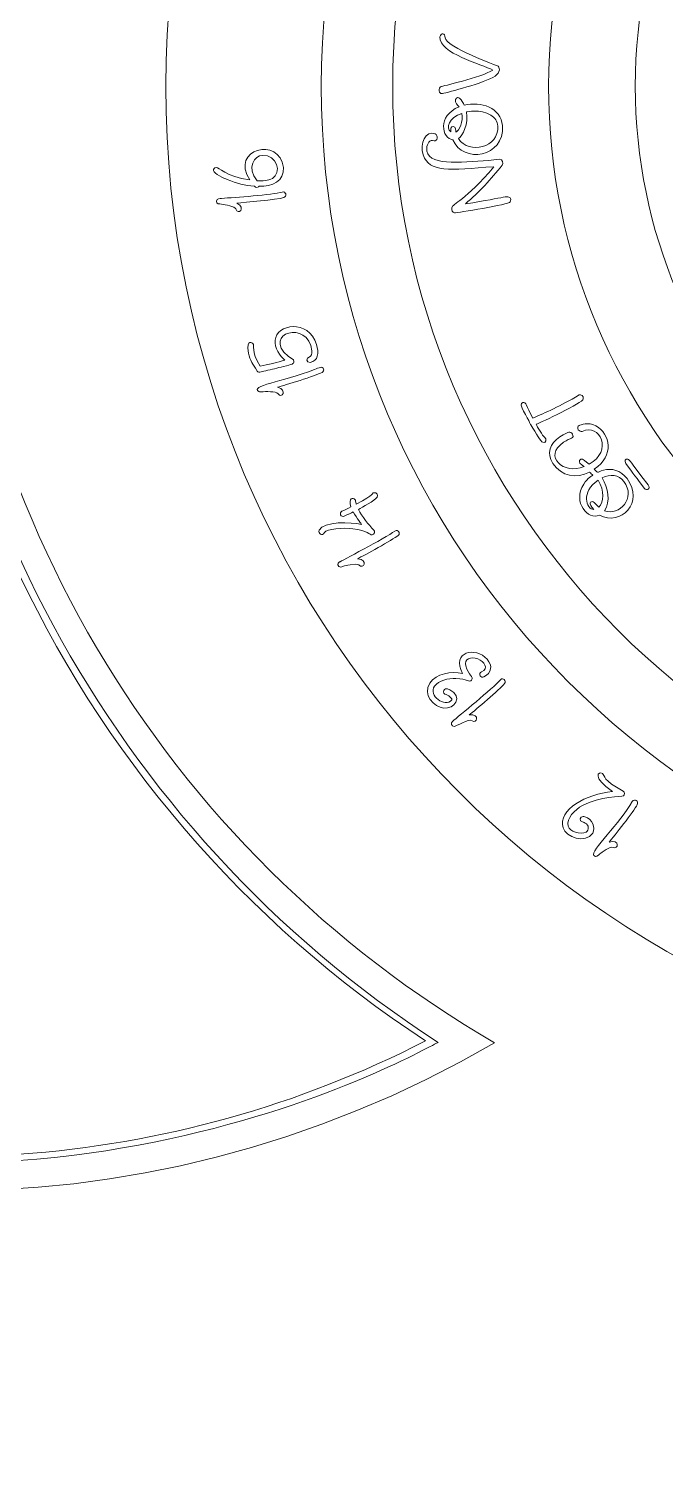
# Model space of a CAD drawing. Header units: inches. Extents: x 0.2 to 23.6, y -0.9 to 8.8.
# Drawn here: x 4.63 to 6.89, y -0.89 to 4.2 of the extents above; entities that cross this region are included whole.
import ezdxf

# ---------------------------------------------------------------- set-up
doc = ezdxf.new("R2010")
doc.units = ezdxf.units.IN
doc.header["$MEASUREMENT"] = 0
doc.layers.add('_U+0421_U+043B_U+043E_U+0439 1', color=7, linetype='Continuous')

msp = doc.modelspace()

# ---------------------------------------------------------------- linework, layer by layer
at = {"layer": '_U+0421_U+043B_U+043E_U+0439 1', "lineweight": 0}
for points, knots in [([(4.2278, 3.9833), (4.2278, 5.3014), (4.9042, 6.6028), (6.0819, 7.3639), (3.3597, 8.7653), (0.1889, 6.5625), (0.5458, 3.5347), (0.5458, 3.5333), (0.5458, 3.5333), (0.5458, 3.5319), (0.7097, 2.1458), (1.6222, 0.9792), (2.8806, 0.4597), (2.8819, 0.4597), (2.8819, 0.4583), (2.8833, 0.4583), (4.6236, -0.2569), (6.0625, 0.5972), (6.0819, 0.6028), (4.9042, 1.3653), (4.2278, 2.6667), (4.2278, 3.9833)], [0, 0, 0, 0, 1, 1, 1, 2, 2, 2, 3, 3, 3, 4, 4, 4, 5, 5, 5, 6, 6, 6, 7, 7, 7, 7]), ([(6.1069, 4.1722), (6.1083, 4.1889), (6.0917, 4.1917), (6.0889, 4.175), (6.0833, 4.1167), (6.2403, 4.0778), (6.2764, 4.0569), (6.2361, 4.0306), (6.0917, 3.9986), (6.0931, 3.9986), (6.0806, 3.9944), (6.0861, 3.9708), (6.0958, 3.9736), (6.1, 3.9736), (6.2278, 4.0056), (6.2764, 4.0306), (6.3014, 4.0431), (6.3042, 4.0625), (6.2958, 4.0708), (6.2917, 4.0722), (6.1111, 4.1389), (6.1069, 4.1722)], [0, 0, 0, 0, 1, 1, 1, 2, 2, 2, 3, 3, 3, 4, 4, 4, 5, 5, 5, 6, 6, 6, 7, 7, 7, 7]), ([(6.1569, 3.9264), (6.1514, 3.9333), (6.1403, 3.9403), (6.1444, 3.9528), (6.1514, 3.9708), (6.1681, 3.95), (6.175, 3.9319), (6.2347, 3.9472), (6.3056, 3.9236), (6.3111, 3.8597), (6.3194, 3.7458), (6.1694, 3.7236), (6.1347, 3.8097), (6.0958, 3.8125), (6.0778, 3.8958), (6.1569, 3.9264)], [0, 0, 0, 0, 1, 1, 1, 2, 2, 2, 3, 3, 3, 4, 4, 4, 5, 5, 5, 5]), ([(6.1278, 3.8375), (6.1264, 3.8458), (6.1264, 3.8569), (6.1361, 3.8569), (6.1458, 3.8569), (6.1458, 3.8403), (6.1458, 3.8361), (6.1583, 3.8431), (6.1722, 3.8736), (6.1667, 3.9028), (6.1208, 3.8889), (6.1083, 3.85), (6.1278, 3.8375)], [0, 0, 0, 0, 1, 1, 1, 2, 2, 2, 3, 3, 3, 4, 4, 4, 4]), ([(6.1542, 3.8139), (6.1917, 3.7556), (6.3, 3.7806), (6.2944, 3.8583), (6.2931, 3.875), (6.2847, 3.8875), (6.2694, 3.8972), (6.2319, 3.9208), (6.1847, 3.9083), (6.1833, 3.9083), (6.1903, 3.8667), (6.1708, 3.8236), (6.1542, 3.8139)], [0, 0, 0, 0, 1, 1, 1, 2, 2, 2, 3, 3, 3, 4, 4, 4, 4]), ([(5.3319, 3.6681), (5.3222, 3.6722), (5.2847, 3.6889), (5.2833, 3.7), (5.2833, 3.7056), (5.2861, 3.7111), (5.2931, 3.7111), (5.3028, 3.7125), (5.3264, 3.6792), (5.4125, 3.6667), (5.3403, 3.7764), (5.5194, 3.8222), (5.5319, 3.7111), (5.5375, 3.6625), (5.4903, 3.6417), (5.4458, 3.6444), (5.4444, 3.6431), (5.4431, 3.6403), (5.4375, 3.6403), (5.4347, 3.6403), (5.4319, 3.6417), (5.4292, 3.6444), (5.3944, 3.6472), (5.3667, 3.6542), (5.3319, 3.6681), (5.3319, 3.6681), (5.3319, 3.6681), (5.3319, 3.6681)], [0, 0, 0, 0, 1, 1, 1, 2, 2, 2, 3, 3, 3, 4, 4, 4, 5, 5, 5, 6, 6, 6, 7, 7, 7, 8, 8, 8, 9, 9, 9, 9]), ([(6.1792, 3.5819), (6.2278, 3.6236), (6.2708, 3.6694), (6.3097, 3.7194), (6.3153, 3.7264), (6.3111, 3.7403), (6.3014, 3.7403), (6.2889, 3.7389), (6.2722, 3.7375), (6.2611, 3.7361), (6.1625, 3.7292), (6.0361, 3.7139), (6.0417, 3.7806), (6.0431, 3.7944), (6.0514, 3.8125), (6.0681, 3.8056), (6.0806, 3.8028), (6.0819, 3.825), (6.0722, 3.8306), (6.0389, 3.8444), (6.0153, 3.7958), (6.0292, 3.7556), (6.05, 3.6931), (6.1208, 3.7014), (6.2806, 3.7139), (6.1792, 3.5931), (6.1333, 3.5819), (6.1306, 3.5681), (6.1292, 3.5611), (6.1333, 3.55), (6.1403, 3.55), (6.1486, 3.55), (6.3347, 3.5792), (6.3389, 3.5889), (6.3403, 3.5917), (6.3403, 3.5944), (6.3403, 3.5972), (6.3347, 3.6167), (6.3292, 3.6042), (6.1792, 3.5819)], [0, 0, 0, 0, 1, 1, 1, 2, 2, 2, 3, 3, 3, 4, 4, 4, 5, 5, 5, 6, 6, 6, 7, 7, 7, 8, 8, 8, 9, 9, 9, 10, 10, 10, 11, 11, 11, 12, 12, 12, 13, 13, 13, 13]), ([(5.4389, 3.6639), (5.4569, 3.6625), (5.4778, 3.6639), (5.4931, 3.6722), (5.5264, 3.6903), (5.5111, 3.7583), (5.4569, 3.7542), (5.4319, 3.7528), (5.3972, 3.7125), (5.4389, 3.6639)], [0, 0, 0, 0, 1, 1, 1, 2, 2, 2, 3, 3, 3, 3]), ([(5.3667, 3.5847), (5.3931, 3.5861), (5.5083, 3.5972), (5.5333, 3.6042), (5.5472, 3.6083), (5.5403, 3.6278), (5.5278, 3.6236), (5.4931, 3.6139), (5.3583, 3.6042), (5.3125, 3.6014), (5.3056, 3.6014), (5.2944, 3.6014), (5.2944, 3.5917), (5.2931, 3.5806), (5.3056, 3.5819), (5.3125, 3.5806), (5.325, 3.5792), (5.3597, 3.5722), (5.3625, 3.5639), (5.3694, 3.5403), (5.4014, 3.5653), (5.3667, 3.5847)], [0, 0, 0, 0, 1, 1, 1, 2, 2, 2, 3, 3, 3, 4, 4, 4, 5, 5, 5, 6, 6, 6, 7, 7, 7, 7]), ([(5.4694, 2.9889), (5.4903, 2.9931), (5.5111, 2.9986), (5.5319, 3.0042), (5.5639, 3.0125), (5.5694, 3.0125), (5.5694, 3.0222), (5.5694, 3.0333), (5.5611, 3.0292), (5.5486, 3.0403), (5.4542, 3.1222), (5.6208, 3.1722), (5.6333, 3.0597), (5.6333, 3.05), (5.6319, 3.0389), (5.6236, 3.0375), (5.6125, 3.0361), (5.6125, 3.0167), (5.6278, 3.0181), (5.6556, 3.0236), (5.6583, 3.0528), (5.65, 3.0819), (5.6208, 3.175), (5.5056, 3.1542), (5.5028, 3.0972), (5.5, 3.0708), (5.5194, 3.0403), (5.5375, 3.0264), (5.5125, 3.0194), (5.4764, 3.0097), (5.45, 3.0056), (5.4153, 3.0597), (5.4306, 3.0778), (5.4236, 3.0861), (5.4194, 3.0903), (5.4139, 3.0903), (5.4097, 3.0875), (5.4028, 3.0819), (5.4069, 3.0583), (5.4083, 3.0514), (5.4139, 3.025), (5.4236, 3.0111), (5.4375, 2.9903), (5.4417, 2.9792), (5.4514, 2.9847), (5.4694, 2.9889)], [0, 0, 0, 0, 1, 1, 1, 2, 2, 2, 3, 3, 3, 4, 4, 4, 5, 5, 5, 6, 6, 6, 7, 7, 7, 8, 8, 8, 9, 9, 9, 10, 10, 10, 11, 11, 11, 12, 12, 12, 13, 13, 13, 14, 14, 14, 15, 15, 15, 15]), ([(5.5111, 2.9306), (5.5361, 2.9375), (5.6472, 2.9708), (5.6694, 2.9833), (5.675, 2.9861), (5.6764, 2.9903), (5.675, 2.9944), (5.6708, 3.0083), (5.6583, 2.9986), (5.6431, 2.9931), (5.5236, 2.9472), (5.4125, 2.9361), (5.4444, 2.9153), (5.4486, 2.9125), (5.4528, 2.9139), (5.4542, 2.9139), (5.4681, 2.9153), (5.5042, 2.9167), (5.5139, 2.9069), (5.5236, 2.8889), (5.55, 2.9194), (5.5111, 2.9306)], [0, 0, 0, 0, 1, 1, 1, 2, 2, 2, 3, 3, 3, 4, 4, 4, 5, 5, 5, 6, 6, 6, 7, 7, 7, 7]), ([(6.4306, 2.7986), (6.4472, 2.8056), (6.5972, 2.875), (6.5986, 2.8889), (6.6, 2.8986), (6.5903, 2.9069), (6.5833, 2.9028), (6.5153, 2.8625), (6.4639, 2.8403), (6.4194, 2.8208), (6.3944, 2.8653), (6.3958, 2.8792), (6.3833, 2.8764), (6.3625, 2.8736), (6.4042, 2.8194), (6.4069, 2.8056), (6.4083, 2.8014), (6.4111, 2.7986), (6.4125, 2.7972), (6.4319, 2.7639), (6.4472, 2.7375), (6.4542, 2.7347), (6.4667, 2.7292), (6.4694, 2.7472), (6.4611, 2.7528), (6.4542, 2.7569), (6.4347, 2.7903), (6.4306, 2.7986)], [0, 0, 0, 0, 1, 1, 1, 2, 2, 2, 3, 3, 3, 4, 4, 4, 5, 5, 5, 6, 6, 6, 7, 7, 7, 8, 8, 8, 9, 9, 9, 9]), ([(6.4903, 2.6597), (6.4667, 2.6958), (6.4792, 2.7292), (6.5153, 2.7542), (6.5306, 2.7653), (6.5458, 2.7694), (6.5472, 2.7708), (6.5514, 2.7722), (6.5583, 2.7681), (6.5597, 2.7639), (6.5681, 2.7472), (6.5542, 2.7528), (6.5278, 2.7347), (6.4542, 2.6847), (6.5292, 2.6181), (6.6014, 2.6486), (6.5931, 2.6556), (6.5889, 2.6556), (6.5861, 2.6611), (6.5833, 2.6667), (6.5847, 2.6736), (6.5903, 2.675), (6.5958, 2.6764), (6.6069, 2.6681), (6.6194, 2.6569), (6.7042, 2.7028), (6.6583, 2.8042), (6.5944, 2.7736), (6.5903, 2.7708), (6.5833, 2.775), (6.5806, 2.7792), (6.5764, 2.7861), (6.5792, 2.7931), (6.5833, 2.7944), (6.5903, 2.7958), (6.6139, 2.8083), (6.6431, 2.7931), (6.6944, 2.7653), (6.7097, 2.6875), (6.6375, 2.6389), (6.6542, 2.6208), (6.6444, 2.6292), (6.6708, 2.6361), (6.6986, 2.6431), (6.7319, 2.6361), (6.7542, 2.6056), (6.8167, 2.5222), (6.7319, 2.4347), (6.6556, 2.4764), (6.6167, 2.4556), (6.5583, 2.5222), (6.6, 2.5861), (6.6139, 2.6083), (6.6306, 2.6167), (6.6319, 2.6181), (6.6292, 2.6208), (6.625, 2.625), (6.6208, 2.6292), (6.575, 2.6056), (6.5208, 2.6125), (6.4903, 2.6597)], [0, 0, 0, 0, 1, 1, 1, 2, 2, 2, 3, 3, 3, 4, 4, 4, 5, 5, 5, 6, 6, 6, 7, 7, 7, 8, 8, 8, 9, 9, 9, 10, 10, 10, 11, 11, 11, 12, 12, 12, 13, 13, 13, 14, 14, 14, 15, 15, 15, 16, 16, 16, 17, 17, 17, 18, 18, 18, 19, 19, 19, 20, 20, 20, 20]), ([(6.7569, 2.675), (6.7486, 2.6778), (6.7431, 2.6681), (6.75, 2.6597), (6.775, 2.6236), (6.7889, 2.6069), (6.8153, 2.5722), (6.825, 2.5597), (6.8389, 2.5708), (6.8292, 2.5833), (6.7611, 2.6708), (6.7653, 2.6722), (6.7569, 2.675)], [0, 0, 0, 0, 1, 1, 1, 2, 2, 2, 3, 3, 3, 4, 4, 4, 4]), ([(6.6361, 2.4958), (6.6139, 2.5194), (6.625, 2.5264), (6.6333, 2.5236), (6.6403, 2.5208), (6.6403, 2.5153), (6.6542, 2.5042), (6.6708, 2.5222), (6.675, 2.5625), (6.6514, 2.6), (6.5889, 2.5583), (6.6083, 2.4972), (6.6361, 2.4958)], [0, 0, 0, 0, 1, 1, 1, 2, 2, 2, 3, 3, 3, 4, 4, 4, 4]), ([(6.6653, 2.6083), (6.6875, 2.5736), (6.6958, 2.525), (6.6736, 2.4917), (6.7264, 2.4722), (6.7875, 2.5361), (6.7431, 2.5958), (6.7236, 2.6208), (6.6944, 2.6222), (6.6653, 2.6083)], [0, 0, 0, 0, 1, 1, 1, 2, 2, 2, 3, 3, 3, 3]), ([(5.7792, 2.4278), (5.7792, 2.4278), (5.7792, 2.4278), (5.7792, 2.4278), (5.8333, 2.4222), (5.8375, 2.4056), (5.8472, 2.4056), (5.8569, 2.4069), (5.8583, 2.4194), (5.8542, 2.4222), (5.8347, 2.4417), (5.8111, 2.4722), (5.7986, 2.4958), (5.8111, 2.5028), (5.8583, 2.5278), (5.8653, 2.5403), (5.8708, 2.5472), (5.8639, 2.5569), (5.8542, 2.5556), (5.8444, 2.5542), (5.8611, 2.5514), (5.7903, 2.5153), (5.7875, 2.5264), (5.7903, 2.5278), (5.7861, 2.5319), (5.7792, 2.5389), (5.7625, 2.5375), (5.7722, 2.5056), (5.7583, 2.4986), (5.7542, 2.4958), (5.7403, 2.4903), (5.7292, 2.4847), (5.7361, 2.4667), (5.7486, 2.4722), (5.7722, 2.4833), (5.7583, 2.4764), (5.7806, 2.4875), (5.7931, 2.4639), (5.8097, 2.4444), (5.8097, 2.4431), (5.7736, 2.4514), (5.675, 2.4556), (5.6597, 2.4222), (5.6542, 2.4111), (5.6708, 2.4), (5.6778, 2.4139), (5.6847, 2.4278), (5.7472, 2.4319), (5.7792, 2.4278)], [0, 0, 0, 0, 1, 1, 1, 2, 2, 2, 3, 3, 3, 4, 4, 4, 5, 5, 5, 6, 6, 6, 7, 7, 7, 8, 8, 8, 9, 9, 9, 10, 10, 10, 11, 11, 11, 12, 12, 12, 13, 13, 13, 14, 14, 14, 15, 15, 15, 16, 16, 16, 16]), ([(3.0861, 0.4056), (3.0875, 0.4833), (3.0569, 0.7236), (3.0542, 0.7375), (3.0569, 0.7417), (3.0583, 0.7458), (3.0611, 0.7514), (3.1111, 0.6736), (3.2125, 0.5972), (3.4125, 0.6347), (3.7014, 0.6903), (3.7472, 0.6514), (3.8764, 0.6319), (3.8944, 0.6292), (3.9111, 0.6208), (3.9306, 0.6194), (4.0153, 0.6139), (4.1014, 0.4764), (4.1194, 0.5556), (4.1319, 0.6111), (4.1222, 0.7097), (4.1181, 0.7167), (4.0944, 0.7653), (4.05, 0.85), (4.0111, 0.8833), (3.9278, 0.9556), (3.8917, 1.1222), (3.7389, 1.1625), (3.6889, 1.1764), (3.6444, 1.1958), (3.5875, 1.2139), (3.5889, 1.2264), (3.5875, 1.2403), (3.5819, 1.2639), (3.6639, 1.2181), (3.6472, 1.2722), (3.9583, 1.1444), (3.9708, 1.1333), (3.9903, 1.1139), (4.0056, 1.1181), (4.0403, 1.1264), (4.0139, 1.2278), (3.9917, 1.2708), (4.0292, 1.2514), (4.0681, 1.2389), (4.0986, 1.2347), (4.1069, 1.2292), (4.1361, 1.2111), (4.1833, 1.2111), (4.3361, 1.2111), (4.3264, 1.3417), (4.5278, 1.2417), (4.55, 1.2306), (4.5625, 1.2236), (4.5736, 1.2264), (4.5833, 1.2278), (4.5903, 1.2264), (4.5944, 1.2347), (4.6014, 1.2472), (4.5875, 1.2486), (4.5597, 1.325), (4.525, 1.4167), (4.6222, 1.6194), (4.3319, 1.8139), (4.2931, 1.8903), (4.2528, 1.9625), (4.2125, 2.0125), (4.3069, 1.9556), (4.3931, 1.8889), (4.4, 1.9306), (4.4083, 1.9764), (4.1167, 2.2583), (3.8861, 2.3264), (3.9611, 2.3417), (4.1056, 2.3736), (4.1736, 2.3972), (4.2611, 2.4292), (4.4444, 2.3986), (4.5431, 2.3375), (4.5472, 2.3347), (4.5542, 2.3292), (4.5625, 2.3306), (4.8806, 1.6278), (5.3958, 1.0278), (6.0375, 0.6083), (5.1389, 0.1472), (4.0694, 0.0625), (3.0861, 0.4056)], [0, 0, 0, 0, 1, 1, 1, 2, 2, 2, 3, 3, 3, 4, 4, 4, 5, 5, 5, 6, 6, 6, 7, 7, 7, 8, 8, 8, 9, 9, 9, 10, 10, 10, 11, 11, 11, 12, 12, 12, 13, 13, 13, 14, 14, 14, 15, 15, 15, 16, 16, 16, 17, 17, 17, 18, 18, 18, 19, 19, 19, 20, 20, 20, 21, 21, 21, 22, 22, 22, 23, 23, 23, 24, 24, 24, 25, 25, 25, 26, 26, 26, 27, 27, 27, 28, 28, 28, 29, 29, 29, 29]), ([(5.9278, 2.4194), (5.8958, 2.3944), (5.7306, 2.3097), (5.7319, 2.3097), (5.7222, 2.3056), (5.725, 2.2917), (5.7361, 2.2917), (5.7361, 2.2917), (5.7611, 2.2986), (5.7694, 2.3), (5.8, 2.3042), (5.8, 2.2986), (5.8014, 2.2986), (5.8153, 2.2819), (5.8361, 2.3167), (5.7958, 2.3208), (5.8181, 2.3333), (5.9208, 2.3875), (5.9403, 2.4042), (5.9458, 2.4083), (5.9444, 2.4125), (5.9417, 2.4181), (5.9403, 2.4181), (5.9347, 2.425), (5.9278, 2.4194)], [0, 0, 0, 0, 1, 1, 1, 2, 2, 2, 3, 3, 3, 4, 4, 4, 5, 5, 5, 6, 6, 6, 7, 7, 7, 8, 8, 8, 8]), ([(6.1236, 1.8556), (6.0986, 1.8681), (6.0958, 1.8403), (6.1111, 1.8389), (6.1181, 1.8361), (6.1208, 1.8347), (6.1306, 1.8236), (6.1319, 1.8222), (6.1319, 1.8208), (6.1306, 1.8194), (6.1069, 1.7903), (6.0458, 1.8361), (6.0694, 1.8681), (6.0847, 1.8889), (6.1181, 1.8972), (6.1458, 1.8958), (6.1847, 1.8944), (6.1931, 1.8792), (6.2014, 1.8903), (6.2097, 1.9014), (6.1903, 1.9069), (6.1806, 1.9403), (6.1736, 1.9653), (6.1986, 1.975), (6.2236, 1.9653), (6.2458, 1.9556), (6.2639, 1.9319), (6.2361, 1.9194), (6.2236, 1.9125), (6.2347, 1.8958), (6.2444, 1.9014), (6.2736, 1.9153), (6.2764, 1.9417), (6.2569, 1.9639), (6.2153, 2.0111), (6.1278, 1.9903), (6.1694, 1.9139), (6.1292, 1.9222), (6.075, 1.9125), (6.0528, 1.8792), (6.025, 1.8389), (6.0681, 1.7931), (6.1028, 1.7903), (6.1389, 1.7861), (6.1736, 1.8306), (6.1236, 1.8556)], [0, 0, 0, 0, 1, 1, 1, 2, 2, 2, 3, 3, 3, 4, 4, 4, 5, 5, 5, 6, 6, 6, 7, 7, 7, 8, 8, 8, 9, 9, 9, 10, 10, 10, 11, 11, 11, 12, 12, 12, 13, 13, 13, 14, 14, 14, 15, 15, 15, 15]), ([(6.3028, 1.8903), (6.2778, 1.8611), (6.1556, 1.7625), (6.1333, 1.7431), (6.1264, 1.7375), (6.1306, 1.725), (6.1389, 1.725), (6.1458, 1.725), (6.1917, 1.7542), (6.2028, 1.7458), (6.2194, 1.7319), (6.2333, 1.7708), (6.1931, 1.7667), (6.2139, 1.7833), (6.3028, 1.8569), (6.3181, 1.8778), (6.3222, 1.8833), (6.3208, 1.8875), (6.3167, 1.8917), (6.3153, 1.8931), (6.3083, 1.8986), (6.3028, 1.8903)], [0, 0, 0, 0, 1, 1, 1, 2, 2, 2, 3, 3, 3, 4, 4, 4, 5, 5, 5, 6, 6, 6, 7, 7, 7, 7]), ([(6.6042, 1.4042), (6.6, 1.4056), (6.5986, 1.4056), (6.5986, 1.4056), (6.5847, 1.4069), (6.5833, 1.3875), (6.5958, 1.3861), (6.5986, 1.3847), (6.6, 1.3861), (6.6056, 1.3819), (6.6181, 1.375), (6.6208, 1.3569), (6.6083, 1.35), (6.5875, 1.3389), (6.55, 1.3528), (6.5444, 1.3708), (6.5375, 1.3986), (6.5681, 1.4292), (6.5958, 1.4444), (6.6583, 1.4792), (6.7347, 1.4736), (6.7417, 1.4792), (6.7458, 1.4819), (6.7472, 1.4917), (6.7403, 1.4958), (6.6653, 1.5347), (6.6764, 1.55), (6.6667, 1.5583), (6.6528, 1.5681), (6.6264, 1.5444), (6.7028, 1.4944), (6.6083, 1.4847), (6.5083, 1.4306), (6.5264, 1.3653), (6.5375, 1.3306), (6.6056, 1.3083), (6.6319, 1.3458), (6.6431, 1.3667), (6.6306, 1.3958), (6.6042, 1.4042)], [0, 0, 0, 0, 1, 1, 1, 2, 2, 2, 3, 3, 3, 4, 4, 4, 5, 5, 5, 6, 6, 6, 7, 7, 7, 8, 8, 8, 9, 9, 9, 10, 10, 10, 11, 11, 11, 12, 12, 12, 13, 13, 13, 13]), ([(6.7861, 1.4625), (6.7847, 1.4625), (6.7764, 1.4667), (6.7722, 1.4583), (6.7333, 1.3861), (6.6208, 1.2806), (6.6361, 1.2667), (6.6431, 1.2583), (6.6514, 1.2681), (6.6569, 1.2722), (6.6639, 1.2778), (6.6958, 1.3014), (6.7042, 1.2958), (6.7222, 1.2861), (6.7306, 1.3264), (6.6903, 1.3139), (6.7069, 1.3347), (6.7792, 1.425), (6.7903, 1.4472), (6.7931, 1.4556), (6.7917, 1.4597), (6.7861, 1.4625)], [0, 0, 0, 0, 1, 1, 1, 2, 2, 2, 3, 3, 3, 4, 4, 4, 5, 5, 5, 6, 6, 6, 7, 7, 7, 7])]:
    msp.add_open_spline(points, degree=3, knots=knots, dxfattribs=at)
at = {"layer": '_U+0421_U+043B_U+043E_U+0439 1', "color": 1, "lineweight": 9, "true_color": 0xff0000}
for points, knots in [([(4.3278, 3.9861), (4.3278, 5.4306), (5.1153, 6.6944), (6.2833, 7.3708), (5.7083, 7.7042), (5.0403, 7.8958), (4.3278, 7.8958), (2.1722, 7.8958), (0.4181, 6.1417), (0.4181, 3.9861), (0.4181, 0.9597), (3.7111, -0.8889), (6.2833, 0.6014), (5.1153, 1.2778), (4.3278, 2.5417), (4.3278, 3.9861)], [0, 0, 0, 0, 1, 1, 1, 2, 2, 2, 3, 3, 3, 4, 4, 4, 5, 5, 5, 5]), ([(8.6583, 0.4556), (6.7042, 0.4556), (5.1139, 2.0458), (5.1139, 4), (5.1139, 5.9542), (6.7042, 7.5444), (8.6583, 7.5444), (10.6125, 7.5444), (12.2028, 5.9542), (12.2028, 4), (12.2028, 2.0458), (10.6125, 0.4556), (8.6583, 0.4556)], [0, 0, 0, 0, 1, 1, 1, 2, 2, 2, 3, 3, 3, 4, 4, 4, 4]), ([(8.6583, 6.9917), (7.0083, 6.9917), (5.6667, 5.65), (5.6667, 4), (5.6667, 2.35), (7.0083, 1.0083), (8.6583, 1.0083), (10.3083, 1.0083), (11.65, 2.35), (11.65, 4), (11.65, 5.65), (10.3083, 6.9917), (8.6583, 6.9917)], [0, 0, 0, 0, 1, 1, 1, 2, 2, 2, 3, 3, 3, 4, 4, 4, 4]), ([(8.6583, 1.2625), (7.1486, 1.2625), (5.9208, 2.4903), (5.9208, 4), (5.9208, 5.5097), (7.1486, 6.7375), (8.6583, 6.7375), (10.1681, 6.7375), (11.3958, 5.5097), (11.3958, 4), (11.3958, 2.4903), (10.1681, 1.2625), (8.6583, 1.2625)], [0, 0, 0, 0, 1, 1, 1, 2, 2, 2, 3, 3, 3, 4, 4, 4, 4]), ([(8.6583, 6.1833), (7.4542, 6.1833), (6.475, 5.2042), (6.475, 4), (6.475, 2.7958), (7.4542, 1.8167), (8.6583, 1.8167), (9.8625, 1.8167), (10.8417, 2.7958), (10.8417, 4), (10.8417, 5.2042), (9.8625, 6.1833), (8.6583, 6.1833)], [0, 0, 0, 0, 1, 1, 1, 2, 2, 2, 3, 3, 3, 4, 4, 4, 4]), ([(8.6583, 2.125), (7.625, 2.125), (6.7833, 2.9667), (6.7833, 4), (6.7833, 5.0333), (7.625, 5.875), (8.6583, 5.875), (9.6917, 5.875), (10.5333, 5.0333), (10.5333, 4), (10.5333, 2.9667), (9.6917, 2.125), (8.6583, 2.125)], [0, 0, 0, 0, 1, 1, 1, 2, 2, 2, 3, 3, 3, 4, 4, 4, 4])]:
    msp.add_open_spline(points, degree=3, knots=knots, dxfattribs=at)

doc.saveas('drawing.dxf')
